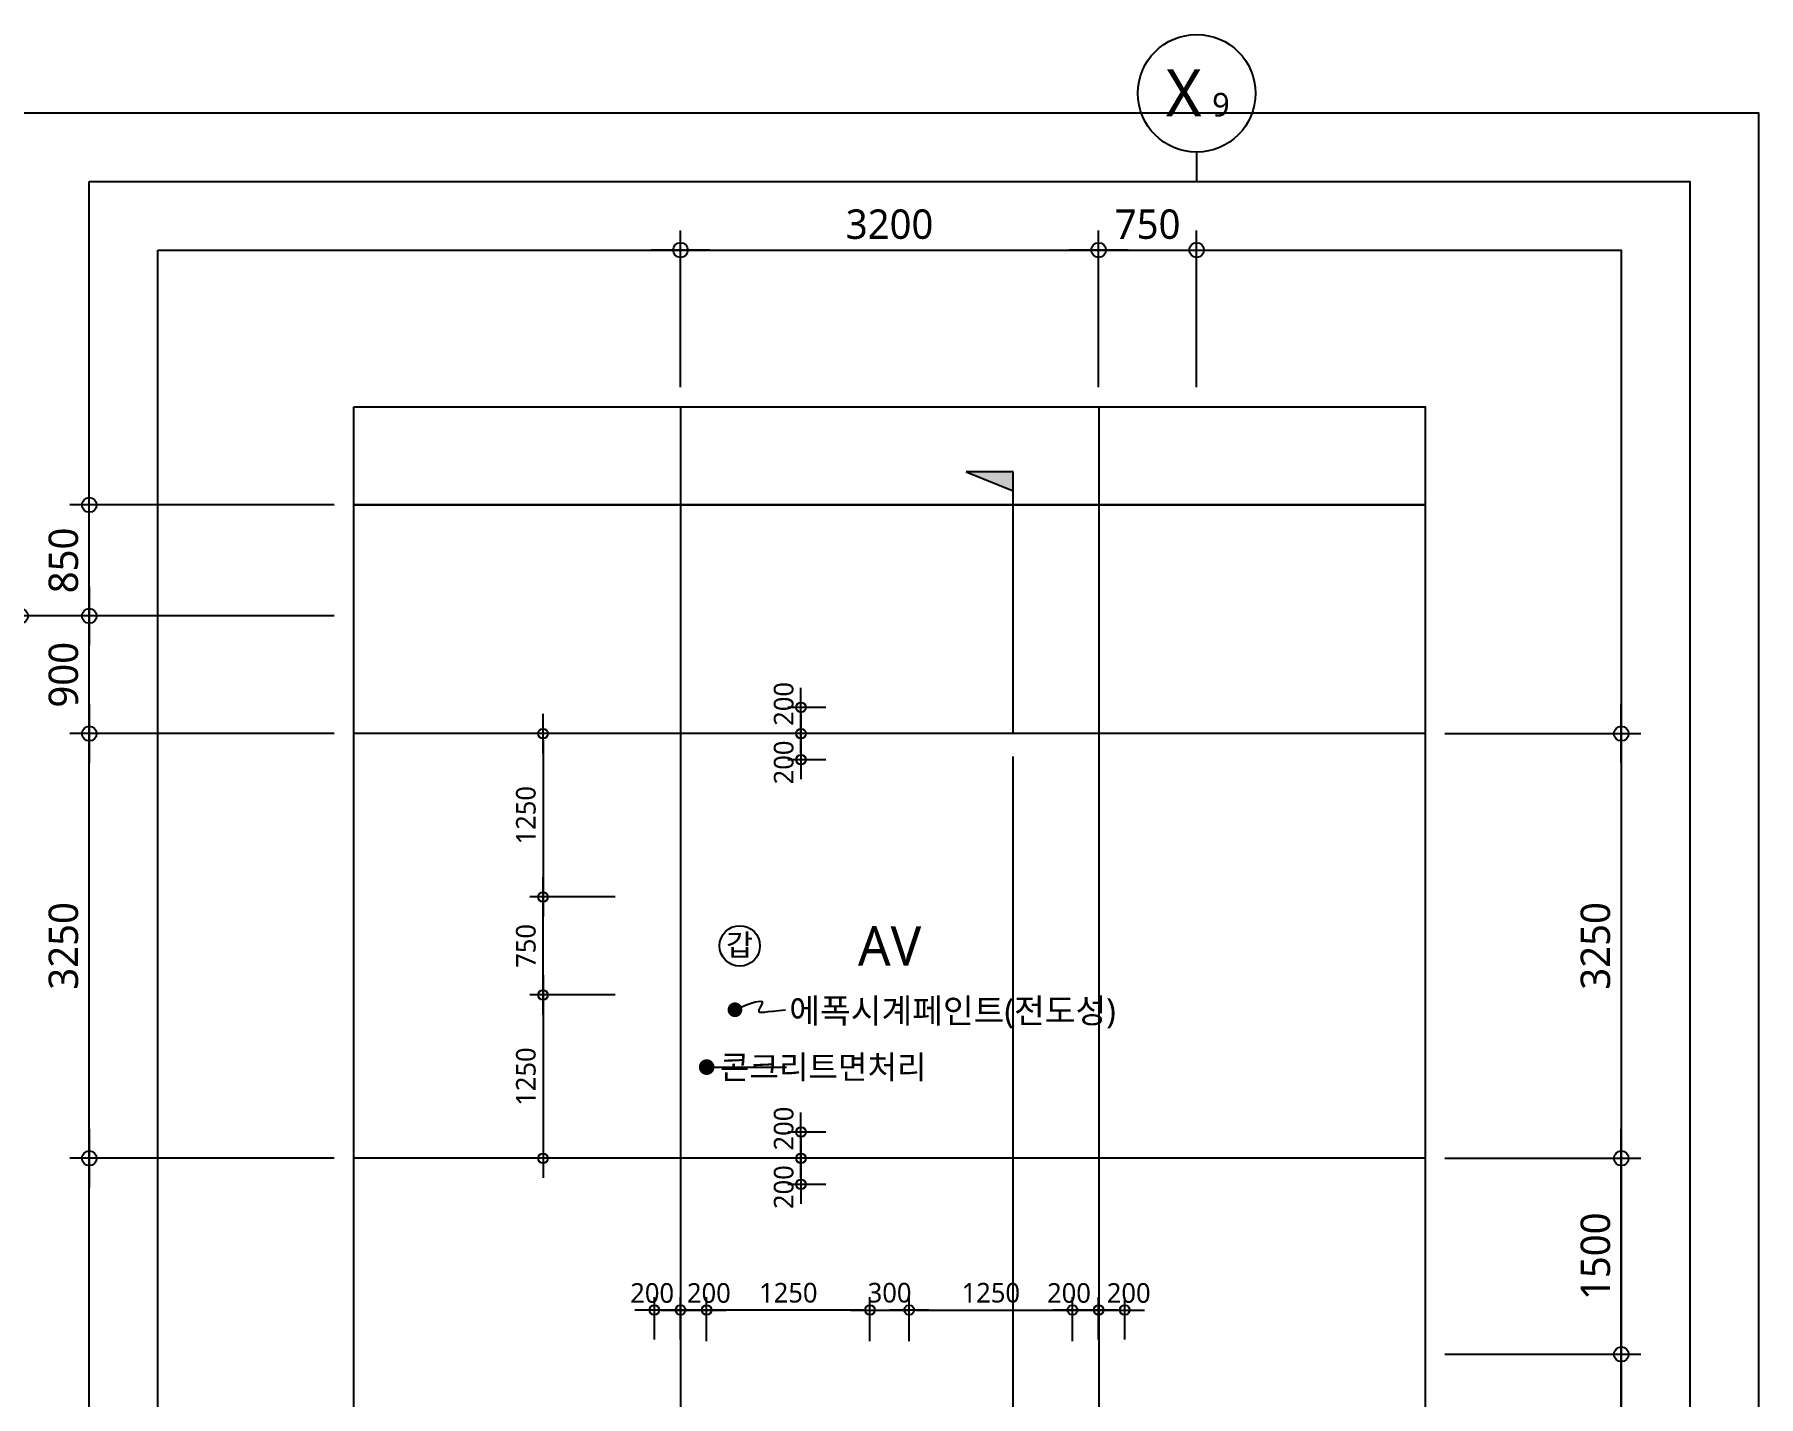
# Model space of a CAD drawing. Header units: millimetres. Extents: x -26983 to 60590, y 825 to 42375.
# Drawn here: x 24957 to 38151, y 31952 to 42375 of the extents above; entities that cross this region are included whole.
import ezdxf
from ezdxf.enums import TextEntityAlignment as Align

# ---------------------------------------------------------------- set-up
doc = ezdxf.new("R2010")
doc.units = ezdxf.units.MM
doc.header["$LTSCALE"] = 100
doc.header["$MEASUREMENT"] = 0
doc.header["$PDSIZE"] = -10
doc.linetypes.add('CEN', pattern=[62, 60, -1, 0, -1])
doc.layers.get('0').update_dxf_attribs({"linetype": 'CONTINUOUS'})
doc.layers.get('Defpoints').update_dxf_attribs({"color": 171, "linetype": 'CONTINUOUS'})
for name, color, linetype in [('CEN(ST)', 1, 'CEN'), ('INS', 251, 'BATTING'), ('LED', 7, 'CONTINUOUS'), ('NDIM', 7, 'CONTINUOUS'), ('SYM', 7, 'CONTINUOUS'), ('SYM(AXIS)', 7, 'CONTINUOUS'), ('TEXT(AXIS)', 2, 'CONTINUOUS'), ('TEXT(MIN)', 7, 'CONTINUOUS'), ('TEXT(NOTE小)', 1, 'CONTINUOUS'), ('TEXT(노트)', 7, 'CONTINUOUS')]:
    doc.layers.add(name, color=color, linetype=linetype)
doc.styles.add('CGS', font='cgse', dxfattribs={"bigfont": 'cgs'})
doc.styles.add('나눔바른고딕', font='NanumBarunGothic.ttf')
doc.linetypes.add('BATTING', pattern='A,0.0001,-0.1,[134,ltypeshp.shx,S=0.1,R=0,X=-0.1,Y=0],-0.2,[134,ltypeshp.shx,S=0.1,R=180,X=0.1,Y=0],-0.1', length=0.4001)
doc.dimstyles.new('NDIM 1200', dxfattribs={"dimscale": 75, "dimtxt": 3, "dimasz": 1, "dimexe": 2, "dimexo": 2, "dimgap": 1, "dimtad": 1, "dimdec": 0, "dimdsep": 46, "dimtxsty": 'CGS', "dimblk": 'DOT0', "dimcen": 1, "dimdle": 8, "dimclrd": 256, "dimclre": 256, "dimclrt": 256, "dimadec": 0, "dimazin": 0, "dimtfac": 1, "dimtdec": 0, "dimtix": 1, "dimtmove": 2, "dimatfit": 3, "dimldrblk": 'DOT0', "dimfxl": 1, "dimtolj": 1, "dimtzin": 0, "dimlwd": -1, "dimlwe": -1, "dimarcsym": 0})

# ---------------------------------------------------------------- blocks, each defined once
blk = doc.blocks.new('DOT0')
blk.add_line((-3, 0), (3, 0))
at = {"color": 6}
blk.add_circle((0, 0), 0.75, dxfattribs=at)
blk = doc.blocks.new('*D20')
at = {"layer": 'Defpoints', "color": 0, "ltscale": 0.4, "transparency": 16777216}
for p in [(25376, 33775), (27401, 33775), (27401, 27975)]:
    blk.add_point(p, dxfattribs=at)
at = {"layer": 'NDIM', "ltscale": 0.4, "transparency": 16777216}
for p, q in [((27251, 33775), (25226, 33775)), ((25376, 28050), (25376, 33700)), ((27251, 27975), (25226, 27975))]:
    blk.add_line(p, q, dxfattribs=at)
at = {"layer": 'NDIM', "ltscale": 0.4, "transparency": 16777216, "xscale": 75, "yscale": 75, "zscale": 75}
for p, rotation in [((25376, 33775), 90), ((25376, 27975), 270)]:
    blk.add_blockref('DOT0', p, dxfattribs=dict(at, rotation=rotation))
at = {"layer": 'NDIM', "ltscale": 0.4, "transparency": 16777216, "insert": (25179, 30875), "char_height": 225, "attachment_point": 5, "rotation": 90, "style": '나눔바른고딕'}
blk.add_mtext('\\A1;5800', dxfattribs=at)
blk = doc.blocks.new('*D22')
at = {"layer": 'Defpoints', "color": 0, "ltscale": 0.4, "transparency": 16777216}
for p in [(25376, 37025), (27401, 37025), (27401, 33775)]:
    blk.add_point(p, dxfattribs=at)
at = {"layer": 'NDIM', "ltscale": 0.4, "transparency": 16777216}
for p, q in [((27251, 37025), (25226, 37025)), ((25376, 33850), (25376, 36950)), ((27251, 33775), (25226, 33775))]:
    blk.add_line(p, q, dxfattribs=at)
at = {"layer": 'NDIM', "ltscale": 0.4, "transparency": 16777216, "xscale": 75, "yscale": 75, "zscale": 75}
for p, rotation in [((25376, 37025), 90), ((25376, 33775), 270)]:
    blk.add_blockref('DOT0', p, dxfattribs=dict(at, rotation=rotation))
at = {"layer": 'NDIM', "ltscale": 0.4, "transparency": 16777216, "insert": (25179, 35400), "char_height": 225, "attachment_point": 5, "rotation": 90, "style": '나눔바른고딕'}
blk.add_mtext('\\A1;3250', dxfattribs=at)
blk = doc.blocks.new('*D23')
at = {"layer": 'Defpoints', "color": 0, "ltscale": 0.4, "transparency": 16777216}
for p in [(24851, 37925), (27401, 37925), (27401, 26925)]:
    blk.add_point(p, dxfattribs=at)
at = {"layer": 'NDIM', "ltscale": 0.4, "transparency": 16777216}
for p, q in [((27251, 37925), (24701, 37925)), ((24851, 27000), (24851, 37850)), ((27251, 26925), (24701, 26925))]:
    blk.add_line(p, q, dxfattribs=at)
at = {"layer": 'NDIM', "ltscale": 0.4, "transparency": 16777216, "xscale": 75, "yscale": 75, "zscale": 75}
for p, rotation in [((24851, 37925), 90), ((24851, 26925), 270)]:
    blk.add_blockref('DOT0', p, dxfattribs=dict(at, rotation=rotation))
at = {"layer": 'NDIM', "ltscale": 0.4, "transparency": 16777216, "insert": (24654, 32425), "char_height": 225, "attachment_point": 5, "rotation": 90, "style": '나눔바른고딕'}
blk.add_mtext('\\A1;11000', dxfattribs=at)
blk = doc.blocks.new('*D24')
at = {"layer": 'Defpoints', "color": 0, "ltscale": 0.4, "transparency": 16777216}
for p in [(25376, 37925), (27401, 37925), (27401, 37025)]:
    blk.add_point(p, dxfattribs=at)
at = {"layer": 'NDIM', "ltscale": 0.4, "transparency": 16777216}
for p, q in [((27251, 37925), (25226, 37925)), ((25376, 37100), (25376, 37850)), ((27251, 37025), (25226, 37025))]:
    blk.add_line(p, q, dxfattribs=at)
at = {"layer": 'NDIM', "ltscale": 0.4, "transparency": 16777216, "xscale": 75, "yscale": 75, "zscale": 75}
for p, rotation in [((25376, 37925), 90), ((25376, 37025), 270)]:
    blk.add_blockref('DOT0', p, dxfattribs=dict(at, rotation=rotation))
at = {"layer": 'NDIM', "ltscale": 0.4, "transparency": 16777216, "insert": (25179, 37475), "char_height": 225, "attachment_point": 5, "rotation": 90, "style": '나눔바른고딕'}
blk.add_mtext('\\A1;900', dxfattribs=at)
blk = doc.blocks.new('A$C2F20087E')
at = {"layer": 'SYM(AXIS)'}
blk.add_line((600, 0), (600, 300), dxfattribs=at)
blk.add_circle((600, 900), 600, dxfattribs=at)
blk = doc.blocks.new('*D25')
at = {"layer": 'Defpoints', "color": 0, "ltscale": 0.4, "transparency": 16777216}
for p in [(33851, 40725), (33101, 39525), (33851, 39525)]:
    blk.add_point(p, dxfattribs=at)
at = {"layer": 'NDIM', "ltscale": 0.4, "transparency": 16777216}
for p, q in [((33101, 39675), (33101, 40875)), ((33851, 39675), (33851, 40875)), ((33176, 40725), (33776, 40725))]:
    blk.add_line(p, q, dxfattribs=at)
at = {"layer": 'NDIM', "ltscale": 0.4, "transparency": 16777216, "xscale": 75, "yscale": 75, "zscale": 75, "rotation": 180}
blk.add_blockref('DOT0', (33101, 40725), dxfattribs=at)
at = {"layer": 'NDIM', "ltscale": 0.4, "transparency": 16777216, "xscale": 75, "yscale": 75, "zscale": 75}
blk.add_blockref('DOT0', (33851, 40725), dxfattribs=at)
at = {"layer": 'NDIM', "ltscale": 0.4, "transparency": 16777216, "insert": (33476, 40922), "char_height": 225, "attachment_point": 5, "style": '나눔바른고딕'}
blk.add_mtext('\\A1;750', dxfattribs=at)
blk = doc.blocks.new('*D26')
at = {"layer": 'Defpoints', "color": 0, "ltscale": 0.4, "transparency": 16777216}
for p in [(33101, 40725), (29901, 39525), (33101, 39525)]:
    blk.add_point(p, dxfattribs=at)
at = {"layer": 'NDIM', "ltscale": 0.4, "transparency": 16777216}
for p, q in [((29901, 39675), (29901, 40875)), ((33101, 39675), (33101, 40875)), ((29976, 40725), (33026, 40725))]:
    blk.add_line(p, q, dxfattribs=at)
at = {"layer": 'NDIM', "ltscale": 0.4, "transparency": 16777216, "xscale": 75, "yscale": 75, "zscale": 75, "rotation": 180}
blk.add_blockref('DOT0', (29901, 40725), dxfattribs=at)
at = {"layer": 'NDIM', "ltscale": 0.4, "transparency": 16777216, "xscale": 75, "yscale": 75, "zscale": 75}
blk.add_blockref('DOT0', (33101, 40725), dxfattribs=at)
at = {"layer": 'NDIM', "ltscale": 0.4, "transparency": 16777216, "insert": (31501, 40922), "char_height": 225, "attachment_point": 5, "style": '나눔바른고딕'}
blk.add_mtext('\\A1;3200', dxfattribs=at)
blk = doc.blocks.new('*D30')
at = {"layer": 'Defpoints', "color": 0, "ltscale": 0.4, "transparency": 16777216}
for p in [(25376, 38775), (27401, 38775), (27401, 37925)]:
    blk.add_point(p, dxfattribs=at)
at = {"layer": 'NDIM', "ltscale": 0.4, "transparency": 16777216}
for p, q in [((27251, 38775), (25226, 38775)), ((25376, 38000), (25376, 38700)), ((27251, 37925), (25226, 37925))]:
    blk.add_line(p, q, dxfattribs=at)
at = {"layer": 'NDIM', "ltscale": 0.4, "transparency": 16777216, "xscale": 75, "yscale": 75, "zscale": 75}
for p, rotation in [((25376, 38775), 90), ((25376, 37925), 270)]:
    blk.add_blockref('DOT0', p, dxfattribs=dict(at, rotation=rotation))
at = {"layer": 'NDIM', "ltscale": 0.4, "transparency": 16777216, "insert": (25179, 38350), "char_height": 225, "attachment_point": 5, "rotation": 90, "style": '나눔바른고딕'}
blk.add_mtext('\\A1;850', dxfattribs=at)
blk = doc.blocks.new('갑종방화문표기')
at = {"layer": 'TEXT(NOTE小)'}
blk.add_circle((0, 0), 150, dxfattribs=at)
at = {"layer": 'TEXT(NOTE小)', "style": '나눔바른고딕'}
blk.add_text('갑', height=160, dxfattribs=at).set_placement((-1, 7), align=Align.MIDDLE_CENTER)
blk = doc.blocks.new('*D54')
at = {"layer": 'Defpoints', "color": 0, "ltscale": 0.4, "transparency": 16777216}
for p in [(35601, 32275), (37101, 32275), (35601, 29755)]:
    blk.add_point(p, dxfattribs=at)
at = {"layer": 'NDIM', "ltscale": 0.4, "transparency": 16777216}
for p, q in [((35751, 32275), (37251, 32275)), ((37101, 29830), (37101, 32200)), ((35751, 29755), (37251, 29755))]:
    blk.add_line(p, q, dxfattribs=at)
at = {"layer": 'NDIM', "ltscale": 0.4, "transparency": 16777216, "xscale": 75, "yscale": 75, "zscale": 75}
for p, rotation in [((37101, 32275), 90), ((37101, 29755), 270)]:
    blk.add_blockref('DOT0', p, dxfattribs=dict(at, rotation=rotation))
at = {"layer": 'NDIM', "ltscale": 0.4, "transparency": 16777216, "char_height": 225, "attachment_point": 5, "rotation": 90, "style": '나눔바른고딕'}
for s, insert in [('\\A1;[280X9T]', (37322, 31015)), ('\\A1;2520', (36904, 31015))]:
    blk.add_mtext(s, dxfattribs=dict(at, insert=insert))
blk = doc.blocks.new('*D55')
at = {"layer": 'Defpoints', "color": 0, "ltscale": 0.4, "transparency": 16777216}
for p in [(35601, 33775), (37101, 33775), (35601, 32275)]:
    blk.add_point(p, dxfattribs=at)
at = {"layer": 'NDIM', "ltscale": 0.4, "transparency": 16777216}
for p, q in [((35751, 33775), (37251, 33775)), ((37101, 32350), (37101, 33700)), ((35751, 32275), (37251, 32275))]:
    blk.add_line(p, q, dxfattribs=at)
at = {"layer": 'NDIM', "ltscale": 0.4, "transparency": 16777216, "xscale": 75, "yscale": 75, "zscale": 75}
for p, rotation in [((37101, 33775), 90), ((37101, 32275), 270)]:
    blk.add_blockref('DOT0', p, dxfattribs=dict(at, rotation=rotation))
at = {"layer": 'NDIM', "ltscale": 0.4, "transparency": 16777216, "insert": (36904, 33025), "char_height": 225, "attachment_point": 5, "rotation": 90, "style": '나눔바른고딕'}
blk.add_mtext('\\A1;1500', dxfattribs=at)
blk = doc.blocks.new('*D56')
at = {"layer": 'Defpoints', "color": 0, "ltscale": 0.4, "transparency": 16777216}
for p in [(30101, 32613), (30101, 32275), (31351, 32275)]:
    blk.add_point(p, dxfattribs=at)
at = {"layer": 'NDIM', "ltscale": 0.4, "transparency": 16777216}
for p, q in [((30101, 32375), (30101, 32713)), ((31301, 32613), (30151, 32613)), ((31351, 32375), (31351, 32713))]:
    blk.add_line(p, q, dxfattribs=at)
at = {"layer": 'NDIM', "ltscale": 0.4, "transparency": 16777216, "xscale": 50, "yscale": 50, "zscale": 50, "rotation": 180}
blk.add_blockref('DOT0', (30101, 32613), dxfattribs=at)
at = {"layer": 'NDIM', "ltscale": 0.4, "transparency": 16777216, "xscale": 50, "yscale": 50, "zscale": 50}
blk.add_blockref('DOT0', (31351, 32613), dxfattribs=at)
at = {"layer": 'NDIM', "ltscale": 0.4, "transparency": 16777216, "insert": (30726, 32745), "char_height": 150, "attachment_point": 5, "style": '나눔바른고딕'}
blk.add_mtext('\\A1;1250', dxfattribs=at)
blk = doc.blocks.new('*D57')
at = {"layer": 'Defpoints', "color": 0, "ltscale": 0.4, "transparency": 16777216}
for p in [(31651, 32613), (31351, 32275), (31651, 32275)]:
    blk.add_point(p, dxfattribs=at)
at = {"layer": 'NDIM', "ltscale": 0.4, "transparency": 16777216}
for p, q in [((31301, 32613), (31251, 32613)), ((31351, 32375), (31351, 32713)), ((31351, 32613), (31651, 32613)), ((31651, 32375), (31651, 32713)), ((31701, 32613), (31751, 32613))]:
    blk.add_line(p, q, dxfattribs=at)
at = {"layer": 'NDIM', "ltscale": 0.4, "transparency": 16777216, "xscale": 50, "yscale": 50, "zscale": 50}
blk.add_blockref('DOT0', (31351, 32613), dxfattribs=at)
at = {"layer": 'NDIM', "ltscale": 0.4, "transparency": 16777216, "xscale": 50, "yscale": 50, "zscale": 50, "rotation": 180}
blk.add_blockref('DOT0', (31651, 32613), dxfattribs=at)
at = {"layer": 'NDIM', "ltscale": 0.4, "transparency": 16777216, "insert": (31501, 32745), "char_height": 150, "attachment_point": 5, "style": '나눔바른고딕'}
blk.add_mtext('\\A1;300', dxfattribs=at)
blk = doc.blocks.new('*D58')
at = {"layer": 'Defpoints', "color": 0, "ltscale": 0.4, "transparency": 16777216}
for p in [(32901, 32613), (31651, 32275), (32901, 32275)]:
    blk.add_point(p, dxfattribs=at)
at = {"layer": 'NDIM', "ltscale": 0.4, "transparency": 16777216}
for p, q in [((31651, 32375), (31651, 32713)), ((31701, 32613), (32851, 32613)), ((32901, 32375), (32901, 32713))]:
    blk.add_line(p, q, dxfattribs=at)
at = {"layer": 'NDIM', "ltscale": 0.4, "transparency": 16777216, "xscale": 50, "yscale": 50, "zscale": 50, "rotation": 180}
blk.add_blockref('DOT0', (31651, 32613), dxfattribs=at)
at = {"layer": 'NDIM', "ltscale": 0.4, "transparency": 16777216, "xscale": 50, "yscale": 50, "zscale": 50}
blk.add_blockref('DOT0', (32901, 32613), dxfattribs=at)
at = {"layer": 'NDIM', "ltscale": 0.4, "transparency": 16777216, "insert": (32276, 32745), "char_height": 150, "attachment_point": 5, "style": '나눔바른고딕'}
blk.add_mtext('\\A1;1250', dxfattribs=at)
blk = doc.blocks.new('*D59')
at = {"layer": 'Defpoints', "color": 0, "ltscale": 0.4, "transparency": 16777216}
for p in [(30101, 32613), (29901, 32288), (30101, 32288)]:
    blk.add_point(p, dxfattribs=at)
at = {"layer": 'NDIM', "ltscale": 0.4, "transparency": 16777216}
for p, q in [((29901, 32388), (29901, 32713)), ((29951, 32613), (30051, 32613)), ((30101, 32388), (30101, 32713))]:
    blk.add_line(p, q, dxfattribs=at)
at = {"layer": 'NDIM', "ltscale": 0.4, "transparency": 16777216, "xscale": 50, "yscale": 50, "zscale": 50, "rotation": 180}
blk.add_blockref('DOT0', (29901, 32613), dxfattribs=at)
at = {"layer": 'NDIM', "ltscale": 0.4, "transparency": 16777216, "xscale": 50, "yscale": 50, "zscale": 50}
blk.add_blockref('DOT0', (30101, 32613), dxfattribs=at)
at = {"layer": 'NDIM', "ltscale": 0.4, "transparency": 16777216, "insert": (30118, 32743), "char_height": 150, "attachment_point": 5, "style": '나눔바른고딕'}
blk.add_mtext('\\A1;200', dxfattribs=at)
blk = doc.blocks.new('*D60')
at = {"layer": 'Defpoints', "color": 0, "ltscale": 0.4, "transparency": 16777216}
for p in [(32901, 32613), (32901, 32288), (33101, 32288)]:
    blk.add_point(p, dxfattribs=at)
at = {"layer": 'NDIM', "ltscale": 0.4, "transparency": 16777216}
for p, q in [((32901, 32388), (32901, 32713)), ((33051, 32613), (32951, 32613)), ((33101, 32388), (33101, 32713))]:
    blk.add_line(p, q, dxfattribs=at)
at = {"layer": 'NDIM', "ltscale": 0.4, "transparency": 16777216, "xscale": 50, "yscale": 50, "zscale": 50, "rotation": 180}
blk.add_blockref('DOT0', (32901, 32613), dxfattribs=at)
at = {"layer": 'NDIM', "ltscale": 0.4, "transparency": 16777216, "xscale": 50, "yscale": 50, "zscale": 50}
blk.add_blockref('DOT0', (33101, 32613), dxfattribs=at)
at = {"layer": 'NDIM', "ltscale": 0.4, "transparency": 16777216, "insert": (32874, 32743), "char_height": 150, "attachment_point": 5, "style": '나눔바른고딕'}
blk.add_mtext('\\A1;200', dxfattribs=at)
blk = doc.blocks.new('*D61')
at = {"layer": 'Defpoints', "color": 0, "ltscale": 0.4, "transparency": 16777216}
for p in [(33301, 32613), (33101, 32288), (33301, 32288)]:
    blk.add_point(p, dxfattribs=at)
at = {"layer": 'NDIM', "ltscale": 0.4, "transparency": 16777216}
for p, q in [((33101, 32388), (33101, 32713)), ((33151, 32613), (33251, 32613)), ((33301, 32388), (33301, 32713))]:
    blk.add_line(p, q, dxfattribs=at)
at = {"layer": 'NDIM', "ltscale": 0.4, "transparency": 16777216, "xscale": 50, "yscale": 50, "zscale": 50, "rotation": 180}
blk.add_blockref('DOT0', (33101, 32613), dxfattribs=at)
at = {"layer": 'NDIM', "ltscale": 0.4, "transparency": 16777216, "xscale": 50, "yscale": 50, "zscale": 50}
blk.add_blockref('DOT0', (33301, 32613), dxfattribs=at)
at = {"layer": 'NDIM', "ltscale": 0.4, "transparency": 16777216, "insert": (33331, 32743), "char_height": 150, "attachment_point": 5, "style": '나눔바른고딕'}
blk.add_mtext('\\A1;200', dxfattribs=at)
blk = doc.blocks.new('*D62')
at = {"layer": 'Defpoints', "color": 0, "ltscale": 0.4, "transparency": 16777216}
for p in [(29701, 32613), (29701, 32288), (29901, 32288)]:
    blk.add_point(p, dxfattribs=at)
at = {"layer": 'NDIM', "ltscale": 0.4, "transparency": 16777216}
for p, q in [((29701, 32388), (29701, 32713)), ((29851, 32613), (29751, 32613)), ((29901, 32388), (29901, 32713))]:
    blk.add_line(p, q, dxfattribs=at)
at = {"layer": 'NDIM', "ltscale": 0.4, "transparency": 16777216, "xscale": 50, "yscale": 50, "zscale": 50, "rotation": 180}
blk.add_blockref('DOT0', (29701, 32613), dxfattribs=at)
at = {"layer": 'NDIM', "ltscale": 0.4, "transparency": 16777216, "xscale": 50, "yscale": 50, "zscale": 50}
blk.add_blockref('DOT0', (29901, 32613), dxfattribs=at)
at = {"layer": 'NDIM', "ltscale": 0.4, "transparency": 16777216, "insert": (29684, 32743), "char_height": 150, "attachment_point": 5, "style": '나눔바른고딕'}
blk.add_mtext('\\A1;200', dxfattribs=at)
blk = doc.blocks.new('*D65')
at = {"layer": 'Defpoints', "color": 0, "ltscale": 0.4, "transparency": 16777216}
for p in [(30823, 33975), (31114, 33975), (31114, 33775)]:
    blk.add_point(p, dxfattribs=at)
at = {"layer": 'NDIM', "ltscale": 0.4, "transparency": 16777216}
for p, q in [((31014, 33975), (30723, 33975)), ((30823, 33825), (30823, 33925)), ((31014, 33775), (30723, 33775))]:
    blk.add_line(p, q, dxfattribs=at)
at = {"layer": 'NDIM', "ltscale": 0.4, "transparency": 16777216, "xscale": 50, "yscale": 50, "zscale": 50}
for p, rotation in [((30823, 33975), 90), ((30823, 33775), 270)]:
    blk.add_blockref('DOT0', p, dxfattribs=dict(at, rotation=rotation))
at = {"layer": 'NDIM', "ltscale": 0.4, "transparency": 16777216, "insert": (30691, 34002), "char_height": 150, "attachment_point": 5, "rotation": 90, "style": '나눔바른고딕'}
blk.add_mtext('\\A1;200', dxfattribs=at)
blk = doc.blocks.new('*D66')
at = {"layer": 'Defpoints', "color": 0, "ltscale": 0.4, "transparency": 16777216}
for p in [(31114, 33775), (30823, 33575), (31114, 33575)]:
    blk.add_point(p, dxfattribs=at)
at = {"layer": 'NDIM', "ltscale": 0.4, "transparency": 16777216}
for p, q in [((31014, 33775), (30723, 33775)), ((30823, 33725), (30823, 33625)), ((31014, 33575), (30723, 33575))]:
    blk.add_line(p, q, dxfattribs=at)
at = {"layer": 'NDIM', "ltscale": 0.4, "transparency": 16777216, "xscale": 50, "yscale": 50, "zscale": 50}
for p, rotation in [((30823, 33775), 90), ((30823, 33575), 270)]:
    blk.add_blockref('DOT0', p, dxfattribs=dict(at, rotation=rotation))
at = {"layer": 'NDIM', "ltscale": 0.4, "transparency": 16777216, "insert": (30691, 33554), "char_height": 150, "attachment_point": 5, "rotation": 90, "style": '나눔바른고딕'}
blk.add_mtext('\\A1;200', dxfattribs=at)
blk = doc.blocks.new('*D67')
at = {"layer": 'Defpoints', "color": 0, "ltscale": 0.4, "transparency": 16777216}
for p in [(30823, 37225), (31114, 37225), (31114, 37025)]:
    blk.add_point(p, dxfattribs=at)
at = {"layer": 'NDIM', "ltscale": 0.4, "transparency": 16777216}
for p, q in [((31014, 37225), (30723, 37225)), ((30823, 37075), (30823, 37175)), ((31014, 37025), (30723, 37025))]:
    blk.add_line(p, q, dxfattribs=at)
at = {"layer": 'NDIM', "ltscale": 0.4, "transparency": 16777216, "xscale": 50, "yscale": 50, "zscale": 50}
for p, rotation in [((30823, 37225), 90), ((30823, 37025), 270)]:
    blk.add_blockref('DOT0', p, dxfattribs=dict(at, rotation=rotation))
at = {"layer": 'NDIM', "ltscale": 0.4, "transparency": 16777216, "insert": (30691, 37252), "char_height": 150, "attachment_point": 5, "rotation": 90, "style": '나눔바른고딕'}
blk.add_mtext('\\A1;200', dxfattribs=at)
blk = doc.blocks.new('*D68')
at = {"layer": 'Defpoints', "color": 0, "ltscale": 0.4, "transparency": 16777216}
for p in [(31114, 37025), (30823, 36825), (31114, 36825)]:
    blk.add_point(p, dxfattribs=at)
at = {"layer": 'NDIM', "ltscale": 0.4, "transparency": 16777216}
for p, q in [((31014, 37025), (30723, 37025)), ((30823, 36975), (30823, 36875)), ((31014, 36825), (30723, 36825))]:
    blk.add_line(p, q, dxfattribs=at)
at = {"layer": 'NDIM', "ltscale": 0.4, "transparency": 16777216, "xscale": 50, "yscale": 50, "zscale": 50}
for p, rotation in [((30823, 37025), 90), ((30823, 36825), 270)]:
    blk.add_blockref('DOT0', p, dxfattribs=dict(at, rotation=rotation))
at = {"layer": 'NDIM', "ltscale": 0.4, "transparency": 16777216, "insert": (30691, 36804), "char_height": 150, "attachment_point": 5, "rotation": 90, "style": '나눔바른고딕'}
blk.add_mtext('\\A1;200', dxfattribs=at)
blk = doc.blocks.new('_Dot')
at = {"color": 0, "linetype": 'ByBlock', "lineweight": -2}
blk.add_line((-0.5, 0), (-1, 0), dxfattribs=at)
at = {"color": 0, "linetype": 'ByBlock', "const_width": 0.5}
blk.add_lwpolyline([(-0.25, 0, 1), (0.25, 0, 1)], format="xyb", close=True, dxfattribs=at)
blk = doc.blocks.new('SECTION_계단실E1')
at = {"layer": 'SYM'}
blk.add_hatch(color=256, dxfattribs=at).paths.add_polyline_path([(447405, -138925), (447765, -139069), (447765, -138925)])
h = blk.add_hatch(color=256, dxfattribs=at)
h.paths.add_polyline_path([(446917, -152033), (447341, -152457, -0.414214), (447341, -151609)])
h.paths.add_polyline_path([(447341, -152457), (447765, -152882), (447765, -152633, -0.198912)])
h.paths.add_polyline_path([(447341, -151609, -0.198912), (447765, -151433), (447765, -151185)])
at = {"layer": 'Defpoints'}
blk.add_line((447765, -149014), (447765, -141282), dxfattribs=at)
at = {"layer": 'SYM'}
for p, q in [((447405, -138925), (447765, -139069)), ((447765, -138925), (447405, -138925)), ((447765, -140922), (447765, -138925)), ((447765, -141282), (447765, -141102)), ((447765, -149314), (447765, -149014)), ((447765, -151433), (447765, -149614)), ((447765, -151185), (446917, -152033)), ((447765, -152882), (446917, -152033)), ((447165, -152033), (448365, -152033)), ((447765, -152882), (447765, -152633))]:
    blk.add_line(p, q, dxfattribs=at)
blk.add_arc((447765, -152033), 600, 90, 89.7615, dxfattribs=at)
blk = doc.blocks.new('*D77')
at = {"layer": 'Defpoints', "color": 0, "ltscale": 0.4, "transparency": 16777216}
for p in [(35601, 37025), (35601, 33775), (37101, 33775)]:
    blk.add_point(p, dxfattribs=at)
at = {"layer": 'NDIM', "ltscale": 0.4, "transparency": 16777216}
for p, q in [((35751, 37025), (37251, 37025)), ((37101, 36950), (37101, 33850)), ((35751, 33775), (37251, 33775))]:
    blk.add_line(p, q, dxfattribs=at)
at = {"layer": 'NDIM', "ltscale": 0.4, "transparency": 16777216, "xscale": 75, "yscale": 75, "zscale": 75}
for p, rotation in [((37101, 37025), 90), ((37101, 33775), 270)]:
    blk.add_blockref('DOT0', p, dxfattribs=dict(at, rotation=rotation))
at = {"layer": 'NDIM', "ltscale": 0.4, "transparency": 16777216, "insert": (36904, 35400), "char_height": 225, "attachment_point": 5, "rotation": 90, "style": '나눔바른고딕'}
blk.add_mtext('\\A1;3250', dxfattribs=at)
blk = doc.blocks.new('*D79')
at = {"layer": 'Defpoints', "color": 0, "ltscale": 0.4, "transparency": 16777216}
for p in [(28849, 35775), (29501, 35775), (29501, 35025)]:
    blk.add_point(p, dxfattribs=at)
at = {"layer": 'NDIM', "ltscale": 0.4, "transparency": 16777216}
for p, q in [((29401, 35775), (28749, 35775)), ((28849, 35075), (28849, 35725)), ((29401, 35025), (28749, 35025))]:
    blk.add_line(p, q, dxfattribs=at)
at = {"layer": 'NDIM', "ltscale": 0.4, "transparency": 16777216, "xscale": 50, "yscale": 50, "zscale": 50}
for p, rotation in [((28849, 35775), 90), ((28849, 35025), 270)]:
    blk.add_blockref('DOT0', p, dxfattribs=dict(at, rotation=rotation))
at = {"layer": 'NDIM', "ltscale": 0.4, "transparency": 16777216, "insert": (28718, 35400), "char_height": 150, "attachment_point": 5, "rotation": 90, "style": '나눔바른고딕'}
blk.add_mtext('\\A1;750', dxfattribs=at)
blk = doc.blocks.new('*D80')
at = {"layer": 'Defpoints', "color": 0, "ltscale": 0.4, "transparency": 16777216}
for p in [(29501, 35025), (28849, 33775), (29501, 33775)]:
    blk.add_point(p, dxfattribs=at)
at = {"layer": 'NDIM', "ltscale": 0.4, "transparency": 16777216}
for p, q in [((29401, 35025), (28749, 35025)), ((28849, 34975), (28849, 33825)), ((29401, 33775), (28749, 33775))]:
    blk.add_line(p, q, dxfattribs=at)
at = {"layer": 'NDIM', "ltscale": 0.4, "transparency": 16777216, "xscale": 50, "yscale": 50, "zscale": 50}
for p, rotation in [((28849, 35025), 90), ((28849, 33775), 270)]:
    blk.add_blockref('DOT0', p, dxfattribs=dict(at, rotation=rotation))
at = {"layer": 'NDIM', "ltscale": 0.4, "transparency": 16777216, "insert": (28718, 34400), "char_height": 150, "attachment_point": 5, "rotation": 90, "style": '나눔바른고딕'}
blk.add_mtext('\\A1;1250', dxfattribs=at)
blk = doc.blocks.new('*D81')
at = {"layer": 'Defpoints', "color": 0, "ltscale": 0.4, "transparency": 16777216}
for p in [(29501, 37025), (28849, 35775), (29501, 35775)]:
    blk.add_point(p, dxfattribs=at)
at = {"layer": 'NDIM', "ltscale": 0.4, "transparency": 16777216}
for p, q in [((29401, 37025), (28749, 37025)), ((28849, 36975), (28849, 35825)), ((29401, 35775), (28749, 35775))]:
    blk.add_line(p, q, dxfattribs=at)
at = {"layer": 'NDIM', "ltscale": 0.4, "transparency": 16777216, "xscale": 50, "yscale": 50, "zscale": 50}
for p, rotation in [((28849, 37025), 90), ((28849, 35775), 270)]:
    blk.add_blockref('DOT0', p, dxfattribs=dict(at, rotation=rotation))
at = {"layer": 'NDIM', "ltscale": 0.4, "transparency": 16777216, "insert": (28718, 36400), "char_height": 150, "attachment_point": 5, "rotation": 90, "style": '나눔바른고딕'}
blk.add_mtext('\\A1;1250', dxfattribs=at)

msp = doc.modelspace()

# ---------------------------------------------------------------- linework, layer by layer
at = {"layer": 'CEN(ST)', "ltscale": 10000}
for p, q in [((29901.3, 39525), (29901.3, 24675)), ((33101.3, 39525), (33101.3, 24675)), ((35601.3, 38775), (27401.3, 38775)), ((35601.3, 37025), (27401.3, 37025)), ((35601.3, 33775), (27401.3, 33775))]:
    msp.add_line(p, q, dxfattribs=at)
at = {"layer": 'Defpoints', "ltscale": 10000}
for points in [[(24851.3, 41775), (38151.3, 41775), (38151.3, 22125), (24851.3, 22125)], [(25376.3, 41250), (37626.3, 41250), (37626.3, 22650), (25376.3, 22650)], [(25901.3, 40725), (37101.3, 40725), (37101.3, 23175), (25901.3, 23175)], [(27401.3, 39525), (35601.3, 39525), (35601.3, 24675), (27401.3, 24675)]]:
    msp.add_lwpolyline(points, close=True, dxfattribs=at)
at = {"layer": 'INS', "ltscale": 2.5}
msp.add_line((27401.3, 38775), (35601.3, 38775), dxfattribs=at)
at = {"layer": 'LED', "const_width": 56.2}
msp.add_lwpolyline([(30317.6, 34939.6, -1), (30317.6, 34883.3, -1)], format="xyb", close=True, dxfattribs=at)
at = {"layer": 'LED'}
msp.add_lwpolyline([(30317.6, 34911.4), (30411.3, 34950.5), (30473.4, 34971.6), (30509.6, 34978.1), (30525.6, 34973.3), (30526.9, 34960.8), (30519.4, 34943.8), (30508.6, 34925.8), (30500.3, 34910.2), (30499.2, 34899.5), (30506, 34893.8), (30520.6, 34892), (30542.7, 34893.3), (30572.3, 34896.8), (30609, 34901.6), (30652.8, 34906.8), (30703.5, 34911.4)], dxfattribs=at)
at = {"layer": 'NDIM', "ltscale": 10000}
msp.add_lwpolyline([(30221.3, 34472.4), (30713.3, 34472.4)], dxfattribs=at)

# ---------------------------------------------------------------- block references
for name, p, xscale, yscale, zscale in [('A$C2F20087E', (33401.3, 41250), 0.75, 0.75, 0.75), ('갑종방화문표기', (30354.4, 35400), 1.030731055544951, 1.030731055544951, 1.030731055544951)]:
    msp.add_blockref(name, p, dxfattribs=dict(xscale=xscale, yscale=yscale, zscale=zscale))
msp.add_blockref('SECTION_계단실E1', (-415317.4, 177952.2))
at = {"layer": 'NDIM', "ltscale": 10000, "xscale": 120, "yscale": 120, "zscale": 120, "rotation": 180}
msp.add_blockref('_Dot', (30101.3, 34472.4), dxfattribs=at)

# ---------------------------------------------------------------- texts
at = {"layer": 'TEXT(AXIS)', "style": '나눔바른고딕'}
for s, height, p in [('X', 360, (33752.6, 41928)), ('9', 180, (34037, 41838))]:
    msp.add_text(s, height=height, dxfattribs=at).set_placement(p, align=Align.MIDDLE)
at = {"layer": 'TEXT(MIN)', "style": '나눔바른고딕'}
msp.add_text('AV', height=300, dxfattribs=at).set_placement((31501.3, 35400), align=Align.MIDDLE_CENTER)
msp.add_text('콘크리트면처리', height=180, dxfattribs=at).set_placement((31783.9, 34472.4), align=Align.MIDDLE_RIGHT)
at = {"layer": 'TEXT(노트)', "style": '나눔바른고딕'}
msp.add_text('에폭시계페인트(전도성)', height=187.5, dxfattribs=at).set_placement((30733.2, 34904.3), align=Align.MIDDLE_LEFT)

# ---------------------------------------------------------------- dimensions: what is measured, and where the dimension line sits
at = {"layer": 'NDIM', "ltscale": 0.4}
for base, p1, p2, override, picture, middle in [((33101.3, 40725), (29901.3, 39525), (33101.3, 39525), {"dimtxsty": '나눔바른고딕'}, '*D26', (31501.3, 40922.3)), ((33851.3, 40725), (33101.3, 39525), (33851.3, 39525), {"dimtxsty": '나눔바른고딕'}, '*D25', (33476.3, 40922.2)), ((31651.3, 32613.2), (31351.3, 32275), (31651.3, 32275), {"dimscale": 50, "dimtxsty": '나눔바른고딕'}, '*D57', (31501.3, 32744.7)), ((32901.3, 32613.2), (31651.3, 32275), (32901.3, 32275), {"dimscale": 50, "dimtxsty": '나눔바른고딕'}, '*D58', (32276.3, 32744.6))]:
    dim = msp.add_linear_dim(base=base, p1=p1, p2=p2, dimstyle='NDIM 1200', override=override, dxfattribs=at)
    dim.commit()
    dim.dimension.update_dxf_attribs({"geometry": picture, "text_midpoint": middle})
for base, p1, p2, angle, override, picture, middle in [((25376.3, 38775), (27401.3, 37925), (27401.3, 38775), 90, {"dimtxsty": '나눔바른고딕'}, '*D30', (25179.1, 38350)), ((24851.3, 37925), (27401.3, 26925), (27401.3, 37925), 90, {"dimtxsty": '나눔바른고딕'}, '*D23', (24654.1, 32425)), ((25376.3, 37925), (27401.3, 37025), (27401.3, 37925), 90, {"dimtxsty": '나눔바른고딕'}, '*D24', (25179, 37475)), ((25376.3, 37025), (27401.3, 33775), (27401.3, 37025), 90, {"dimtxsty": '나눔바른고딕'}, '*D22', (25179, 35400)), ((37101.3, 33775), (35601.3, 37025), (35601.3, 33775), 270, {"dimtxsty": '나눔바른고딕'}, '*D77', (36904, 35400)), ((28849.3, 35775), (29501.3, 37025), (29501.3, 35775), 270, {"dimscale": 50, "dimtxsty": '나눔바른고딕'}, '*D81', (28717.8, 36400)), ((28849.3, 35775), (29501.3, 35025), (29501.3, 35775), 90, {"dimscale": 50, "dimtxsty": '나눔바른고딕'}, '*D79', (28717.8, 35400)), ((28849.3, 33775), (29501.3, 35025), (29501.3, 33775), 270, {"dimscale": 50, "dimtxsty": '나눔바른고딕'}, '*D80', (28717.8, 34400)), ((25376.3, 33775), (27401.3, 27975), (27401.3, 33775), 90, {"dimtxsty": '나눔바른고딕'}, '*D20', (25179.1, 30875)), ((37101.3, 33775), (35601.3, 32275), (35601.3, 33775), 90, {"dimtxsty": '나눔바른고딕'}, '*D55', (36904.1, 33025)), ((30101.3, 32613.2), (31351.3, 32275), (30101.3, 32275), 180, {"dimscale": 50, "dimtxsty": '나눔바른고딕'}, '*D56', (30726.3, 32744.6))]:
    dim = msp.add_linear_dim(base=base, p1=p1, p2=p2, angle=angle, dimstyle='NDIM 1200', override=override, dxfattribs=at)
    dim.commit()
    dim.dimension.update_dxf_attribs({"geometry": picture, "text_midpoint": middle})
for base, p1, p2, angle, picture, middle in [((30823, 37225), (31114.1, 37025), (31114.1, 37225), 90, '*D67', (30691, 37251.6)), ((30823, 36825), (31114.1, 37025), (31114.1, 36825), 270, '*D68', (30691, 36804.1)), ((30823, 33975), (31114.1, 33775), (31114.1, 33975), 90, '*D65', (30691, 34001.6)), ((30823, 33575), (31114.1, 33775), (31114.1, 33575), 270, '*D66', (30691, 33554.1)), ((29701.3, 32613.2), (29901.3, 32288), (29701.3, 32288), 180, '*D62', (29684.2, 32743.1)), ((32901.3, 32613.2), (33101.3, 32288), (32901.3, 32288), 180, '*D60', (32873.8, 32743.1))]:
    dim = msp.add_linear_dim(base=base, p1=p1, p2=p2, angle=angle, dimstyle='NDIM 1200', override={"dimscale": 50, "dimtxsty": '나눔바른고딕'}, dxfattribs=at)
    dim.commit()
    dim.dimension.update_dxf_attribs({"geometry": picture, "text_midpoint": middle, "dimtype": 160})
for base, p1, p2, picture, middle in [((30101.3, 32613.2), (29901.3, 32288), (30101.3, 32288), '*D59', (30118.3, 32743.1)), ((33301.3, 32613.2), (33101.3, 32288), (33301.3, 32288), '*D61', (33331.3, 32743.1))]:
    dim = msp.add_linear_dim(base=base, p1=p1, p2=p2, dimstyle='NDIM 1200', override={"dimscale": 50, "dimtxsty": '나눔바른고딕'}, dxfattribs=at)
    dim.commit()
    dim.dimension.update_dxf_attribs({"geometry": picture, "text_midpoint": middle, "dimtype": 160})
dim = msp.add_linear_dim(base=(37101.3, 32275), p1=(35601.3, 29755), p2=(35601.3, 32275), angle=90, text='<>\\X[280X9T]', dimstyle='NDIM 1200', override={"dimtxsty": '나눔바른고딕'}, dxfattribs=at)
dim.commit()
dim.dimension.update_dxf_attribs({"geometry": '*D54', "text_midpoint": (37101.3, 31015)})

doc.saveas('drawing.dxf')
